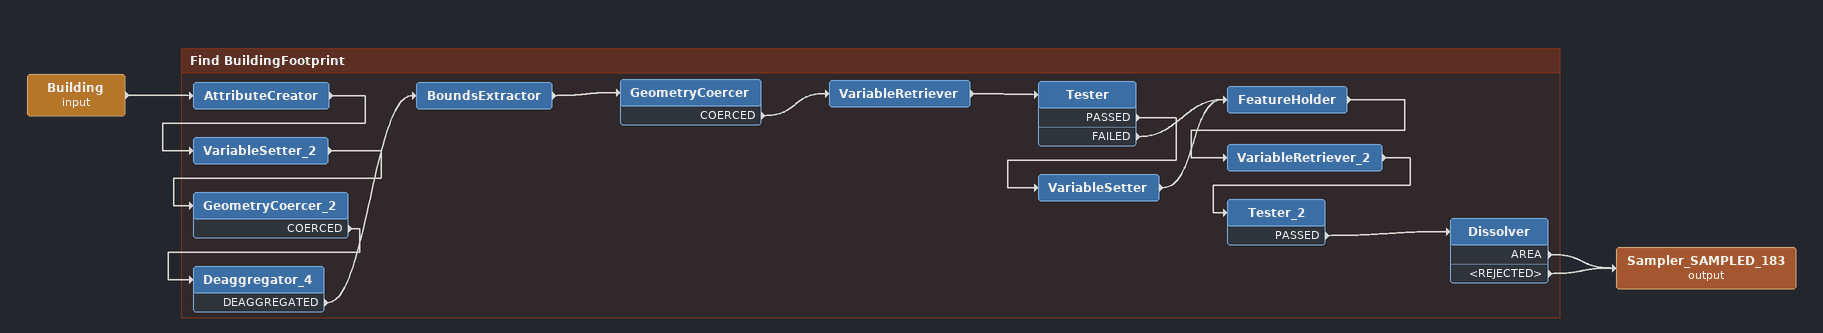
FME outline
Building (input)
    -> AttributeCreator
Sampler_SAMPLED_183 (output)

Bookmark: Find BuildingFootprint
AttributeCreator
    -> VariableSetter_2
VariableSetter_2
    -> GeometryCoercer_2
GeometryCoercer_2
    COERCED -> Deaggregator_4
Deaggregator_4
    DEAGGREGATED -> BoundsExtractor
BoundsExtractor
    -> GeometryCoercer
GeometryCoercer
    COERCED -> VariableRetriever
VariableRetriever
    -> Tester
Tester
    PASSED -> VariableSetter
    FAILED -> FeatureHolder
VariableSetter
    -> FeatureHolder
FeatureHolder
    -> VariableRetriever_2
VariableRetriever_2
    -> Tester_2
Tester_2
    PASSED -> Dissolver
Dissolver
    AREA -> Sampler_SAMPLED_183 (output)
    <REJECTED> -> Sampler_SAMPLED_183 (output)
